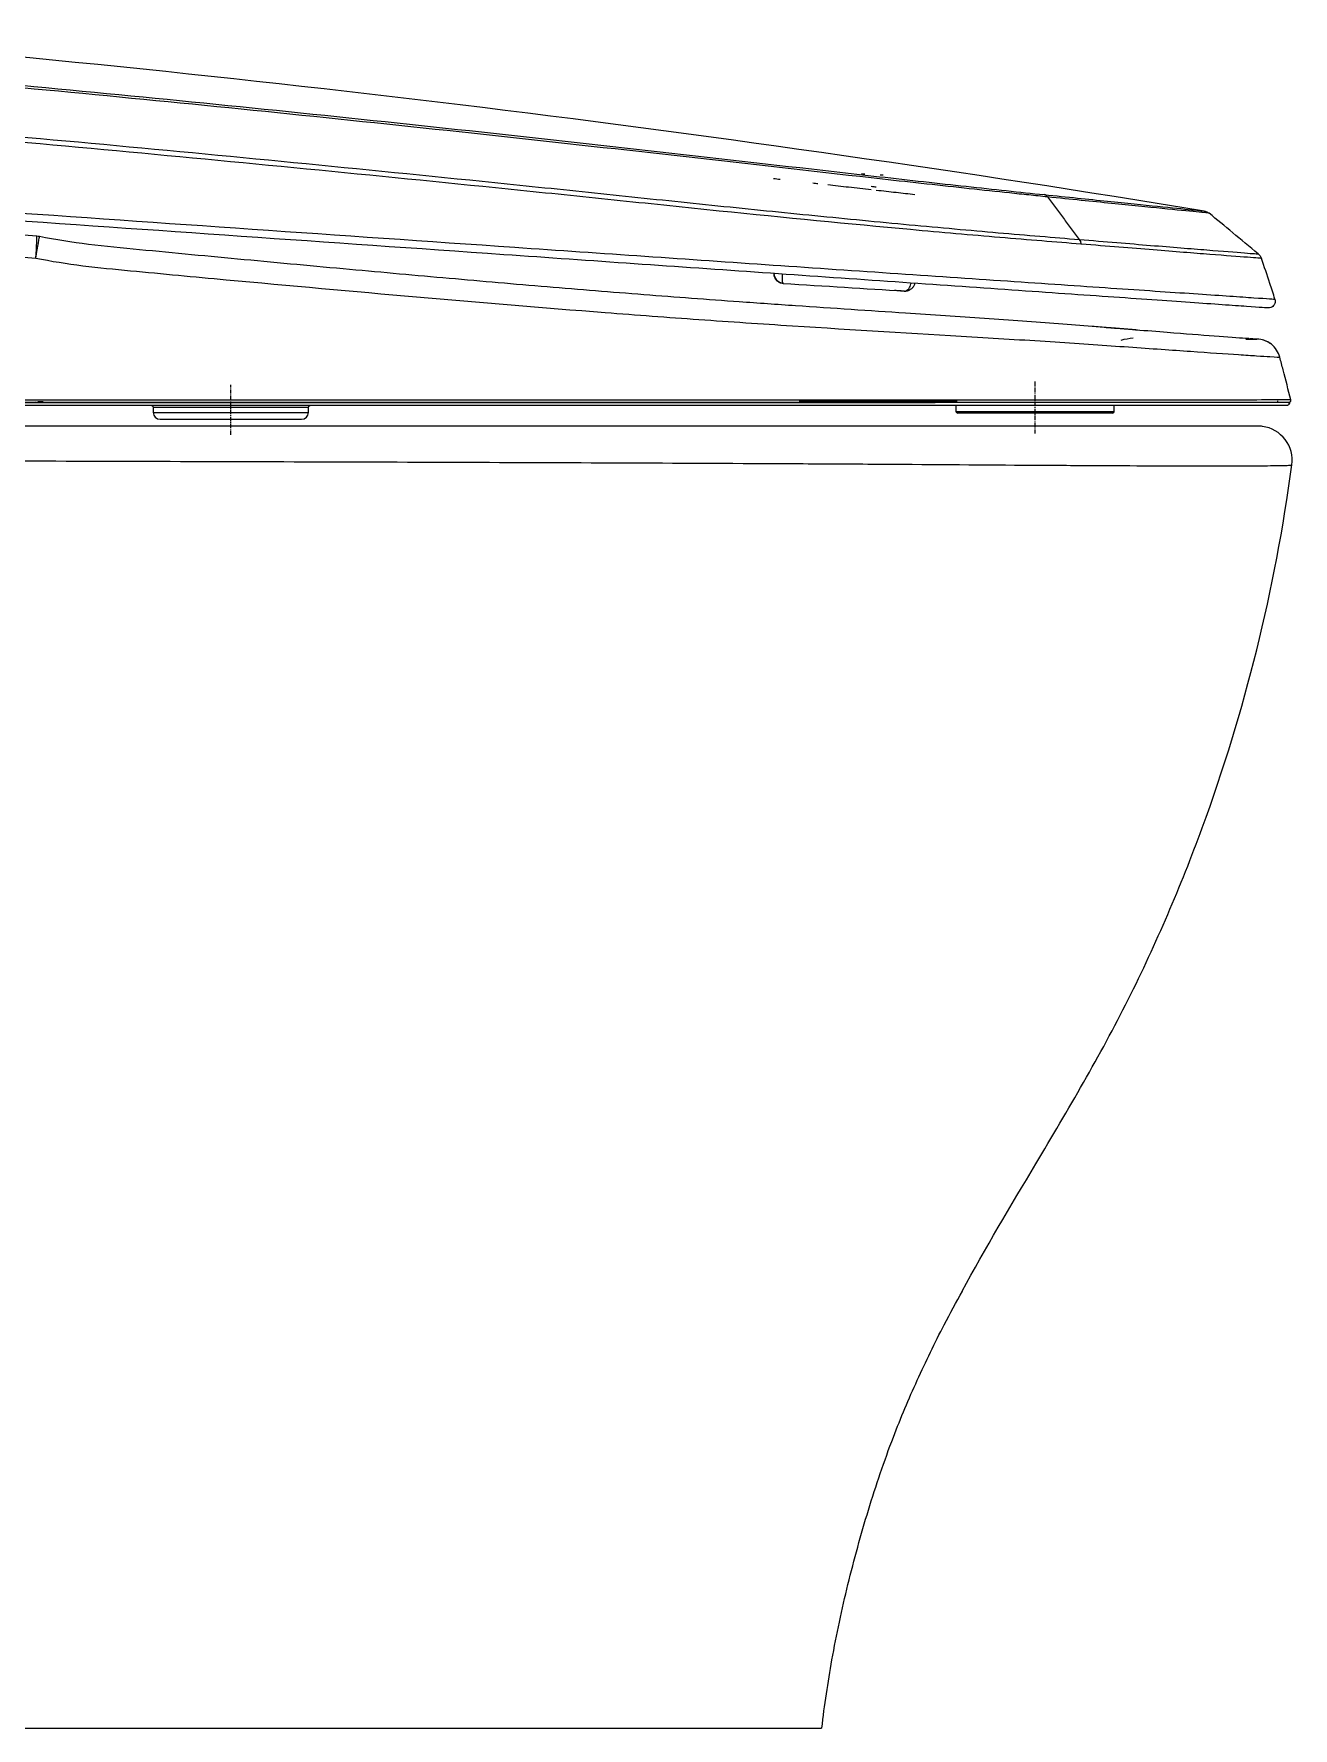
# Model space of a CAD drawing. Header units: millimetres. Extents: x -8699 to 14519, y -2727 to 7848.
# Drawn here: x -8335.8 to -7968.2, y 6650.8 to 7145.3 of the extents above; entities that cross this region are included whole.
import ezdxf

# ---------------------------------------------------------------- set-up
doc = ezdxf.new("R2010")
doc.units = ezdxf.units.MM
doc.linetypes.add('CENTER', pattern=[2, 1.25, -0.25, 0.25, -0.25])
doc.layers.add('1', color=7, linetype='Continuous', true_color=0xffffff)

msp = doc.modelspace()

# ---------------------------------------------------------------- linework, layer by layer
at = {"layer": '1', "color": 7, "linetype": 'Continuous'}
for p, q in [((-8066.61, 7036.78), (-8066.61, 7035.08)), ((-8020.41, 7035.08), (-8020.41, 7036.78)), ((-7970.06, 7036.78), (-8020.41, 7036.78)), ((-7969.32, 7037.78), (-7969.31, 7037.78)), ((-8300.96, 7036.28), (-8300.96, 7034.76)), ((-8298.96, 7032.76), (-8257.65, 7032.76)), ((-8255.65, 7034.76), (-8255.65, 7036.28)), ((-8043.51, 7034.58), (-8066.11, 7034.58)), ((-8020.91, 7034.58), (-8043.51, 7034.58))]:
    msp.add_line(p, q, dxfattribs=at)
at = {"layer": '1', "color": 8, "linetype": 'Continuous'}
for p, q in [((-8300.96, 7036.28), (-8278.3, 7036.28)), ((-8300.96, 7034.76), (-8278.3, 7034.76)), ((-8278.3, 7036.28), (-8255.65, 7036.28)), ((-8278.3, 7034.76), (-8255.65, 7034.76)), ((-8066.61, 7035.08), (-8020.41, 7035.08))]:
    msp.add_line(p, q, dxfattribs=at)
at = {"layer": '1', "color": 7, "linetype": 'Continuous'}
for centre, radius, start, end in [((-8335.53, 7079.21), 7, 78.8795, 85.1139), ((-8298.96, 7034.76), 2, 180, 270), ((-8257.65, 7034.76), 2, 270, 0), ((-8066.11, 7035.08), 0.5, 180, 270), ((-8020.91, 7035.08), 0.5, 270, 0)]:
    msp.add_arc(centre, radius, start, end, dxfattribs=at)
at = {"layer": '1', "color": 7, "linetype": 'Continuous', "extrusion": (0, 0, -1)}
for centre, start, end in [((8301.46, 7036.28), 90, 180), ((8255.15, 7036.28), 0, 90)]:
    msp.add_arc(centre, 0.5, start, end, dxfattribs=at)
at = {"layer": '1', "color": 7, "linetype": 'Continuous'}
msp.add_ellipse((-8041.3, 7095.38), major_axis=(0.31, 2.98), ratio=0.670629, start_param=5.654492, end_param=6.209677, dxfattribs=at)
at = {"layer": '1', "color": 8, "linetype": 'Continuous'}
for centre, major_axis, ratio, start_param, end_param in [((-8335.53, 7079.21), (-0.6, -6.97), 0.032079, 1.659085, 3.141593), ((-8335.53, 7079.21), (-1.35, -6.87), 0.022282, 1.662045, 3.141584), ((-8116.79, 7075.48), (-2.99, 0.21), 0.999996, 0.085402, 1.576283)]:
    msp.add_ellipse(centre, major_axis=major_axis, ratio=ratio, start_param=start_param, end_param=end_param, dxfattribs=at)
at = {"layer": '1', "color": 8, "linetype": 'Continuous', "extrusion": (0, 0, -1)}
msp.add_ellipse((-8083.65, 7070.38), major_axis=(-2, 0.13), ratio=0.00286, start_param=1.086865, end_param=3.141608, dxfattribs=at)
at = {"layer": '1', "color": 8, "linetype": 'Continuous'}
for points, knots in [([(-8039.88, 7097.67), (-8041.64, 7097.85), (-8043.48, 7098.04), (-8047.18, 7098.43), (-8049.06, 7098.62), (-8054.78, 7099.22), (-8058.71, 7099.64), (-8070.81, 7100.95), (-8079.31, 7101.88), (-8105.58, 7104.81), (-8123.64, 7106.87), (-8160.28, 7111.02), (-8178.83, 7113.09), (-8216.24, 7117.15), (-8235.13, 7119.16), (-8291.81, 7125), (-8329.75, 7128.71), (-8405.86, 7135.5), (-8443.95, 7138.56), (-8482.07, 7141.17)], [0, 0, 0, 0, 0.015625, 0.015625, 0.03125, 0.03125, 0.0625, 0.0625, 0.125, 0.125, 0.25, 0.25, 0.375, 0.375, 0.5, 0.5, 0.75, 0.75, 1, 1, 1, 1]), ([(-8481.72, 7141.9), (-8443.73, 7139.3), (-8405.76, 7136.24), (-8329.9, 7129.46), (-8292.07, 7125.76), (-8235.57, 7119.91), (-8216.74, 7117.91), (-8179.45, 7113.85), (-8160.95, 7111.78), (-8124.42, 7107.62), (-8106.4, 7105.55), (-8080.2, 7102.6), (-8071.71, 7101.65), (-8055.61, 7099.9), (-8047.98, 7099.08), (-8040.85, 7098.34)], [0, 0, 0, 0, 0.25, 0.25, 0.5, 0.5, 0.625, 0.625, 0.75, 0.75, 0.875, 0.875, 0.9375, 0.9375, 1, 1, 1, 1]), ([(-8489.66, 7127.15), (-8450.06, 7124.52), (-8410.47, 7121.41), (-8331.4, 7114.59), (-8291.85, 7110.88), (-8232.97, 7105.1), (-8213.4, 7103.13), (-8184.2, 7100.12), (-8174.52, 7099.12), (-8155.24, 7097.09), (-8145.65, 7096.08), (-8126.61, 7094.12), (-8117.17, 7093.16), (-8098.5, 7091.31), (-8089.22, 7090.41), (-8071.26, 7088.74), (-8062.57, 7087.95), (-8045.95, 7086.52), (-8037.97, 7085.86), (-8030.64, 7085.26)], [0, 0, 0, 0, 0.25, 0.25, 0.5, 0.5, 0.625, 0.625, 0.6875, 0.6875, 0.75, 0.75, 0.8125, 0.8125, 0.875, 0.875, 0.9375, 0.9375, 1, 1, 1, 1]), ([(-8489.8, 7125.53), (-8490.09, 7122.31), (-8489.66, 7119.07), (-8487.44, 7113.05), (-8485.63, 7110.26), (-8480.98, 7105.77), (-8478.13, 7104.04), (-8473.45, 7102.52), (-8471.84, 7102.2), (-8468.62, 7101.92), (-8467.01, 7101.83), (-8452.49, 7100.82), (-8439.59, 7099.92), (-8400.88, 7097.23), (-8375.06, 7095.44), (-8297.69, 7090.06), (-8246.33, 7086.51), (-8182.69, 7082.11), (-8170.01, 7081.24), (-8144.84, 7079.5), (-8132.35, 7078.64), (-8107.68, 7076.95), (-8095.46, 7076.11), (-8071.71, 7074.5), (-8060.32, 7073.73), (-8044.2, 7072.64), (-8039, 7072.28), (-8028.95, 7071.6), (-8024.15, 7071.28), (-8010.65, 7070.36), (-8002.73, 7069.83), (-7992.54, 7069.13), (-7989.41, 7068.92), (-7983.93, 7068.55), (-7981.58, 7068.39), (-7975.76, 7068), (-7973.52, 7067.85), (-7973.5, 7067.85)], [0, 0, 0, 0, 0.015625, 0.015625, 0.03125, 0.03125, 0.046875, 0.046875, 0.054688, 0.054688, 0.0625, 0.0625, 0.125, 0.125, 0.25, 0.25, 0.5, 0.5, 0.5625, 0.5625, 0.625, 0.625, 0.6875, 0.6875, 0.75, 0.75, 0.78125, 0.78125, 0.8125, 0.8125, 0.875, 0.875, 0.90625, 0.90625, 0.9375, 0.9375, 1, 1, 1, 1]), ([(-8030.08, 7083.89), (-8037.47, 7084.48), (-8045.39, 7085.12), (-8062.14, 7086.53), (-8070.92, 7087.3), (-8097.77, 7089.76), (-8116.51, 7091.6), (-8145.29, 7094.54), (-8154.94, 7095.55), (-8174.28, 7097.57), (-8183.99, 7098.57), (-8213.19, 7101.56), (-8232.78, 7103.52), (-8272.16, 7107.37), (-8291.93, 7109.26), (-8331.45, 7112.92), (-8351.22, 7114.69), (-8410.56, 7119.79), (-8450.16, 7122.9), (-8489.8, 7125.53)], [0, 0, 0, 0, 0.0625, 0.0625, 0.125, 0.125, 0.25, 0.25, 0.3125, 0.3125, 0.375, 0.375, 0.5, 0.5, 0.625, 0.625, 0.75, 0.75, 1, 1, 1, 1]), ([(-8104.04, 7101.27), (-8102, 7101.04), (-8097.75, 7100.55), (-8093.55, 7100.08), (-8091.36, 7099.84)], [0, 0, 0, 0, 0.479073, 1, 1, 1, 1]), ([(-8089.86, 7099.67), (-8087.93, 7099.45), (-8084.14, 7099.02), (-8080.41, 7098.61), (-8078.59, 7098.41)], [0, 0, 0, 0, 0.509608, 1, 1, 1, 1]), ([(-8040.85, 7098.34), (-8034.08, 7097.63), (-8027.94, 7097.01), (-8016.88, 7095.88), (-8011.95, 7095.38), (-8003.56, 7094.53), (-8000.21, 7094.19), (-7995.49, 7093.7), (-7994.12, 7093.55), (-7994.11, 7093.55)], [0, 0, 0, 0, 0.25, 0.25, 0.5, 0.5, 0.75, 0.75, 1, 1, 1, 1]), ([(-7992.68, 7092.9), (-7992.69, 7092.9), (-7994.06, 7093.04), (-7998.82, 7093.53), (-8002.2, 7093.87), (-8010.67, 7094.72), (-8015.66, 7095.22), (-8026.83, 7096.34), (-8033.04, 7096.97), (-8039.88, 7097.67)], [0, 0, 0, 0, 0.25, 0.25, 0.5, 0.5, 0.75, 0.75, 1, 1, 1, 1]), ([(-8030.64, 7085.26), (-8023, 7084.63), (-8016.01, 7084.05), (-8003.55, 7083.03), (-7998.04, 7082.59), (-7988.68, 7081.83), (-7984.99, 7081.54), (-7979.83, 7081.14), (-7978.38, 7081.04), (-7978.37, 7081.04)], [0, 0, 0, 0, 0.25, 0.25, 0.5, 0.5, 0.75, 0.75, 1, 1, 1, 1]), ([(-7977.46, 7079.74), (-7977.47, 7079.74), (-7978.92, 7079.85), (-7984.11, 7080.24), (-7987.83, 7080.52), (-7997.25, 7081.26), (-8002.79, 7081.7), (-8015.34, 7082.7), (-8022.39, 7083.27), (-8030.08, 7083.89)], [0, 0, 0, 0, 0.25, 0.25, 0.5, 0.5, 0.75, 0.75, 1, 1, 1, 1]), ([(-8335.26, 7079.81), (-8330.71, 7078.92), (-8326.12, 7078.18), (-8316.88, 7077.02), (-8312.23, 7076.58), (-8298.27, 7075.25), (-8288.96, 7074.38), (-8261.08, 7071.81), (-8242.56, 7070.13), (-8205.66, 7066.91), (-8187.29, 7065.36), (-8159.86, 7063.23), (-8150.74, 7062.55), (-8132.51, 7061.26), (-8123.38, 7060.64), (-8096.29, 7058.9), (-8078.67, 7057.87), (-8057.75, 7056.61), (-8053.63, 7056.36), (-8045.51, 7055.85), (-8041.53, 7055.6), (-8030.02, 7054.84), (-8022.86, 7054.35), (-8009.62, 7053.43), (-8003.49, 7052.99), (-7992.71, 7052.24), (-7988.02, 7051.92), (-7982.14, 7051.52), (-7980.36, 7051.41), (-7977.3, 7051.21), (-7976.01, 7051.14), (-7973.12, 7050.96), (-7972.07, 7050.9), (-7972.07, 7050.9)], [0, 0, 0, 0, 0.031437, 0.031437, 0.062874, 0.062874, 0.125748, 0.125748, 0.251496, 0.251496, 0.377244, 0.377244, 0.440118, 0.440118, 0.502992, 0.502992, 0.62874, 0.62874, 0.660177, 0.660177, 0.691614, 0.691614, 0.754488, 0.754488, 0.817362, 0.817362, 0.880237, 0.880237, 0.911674, 0.911674, 0.943111, 0.943111, 1, 1, 1, 1]), ([(-8117.03, 7072.44), (-8117.03, 7072.44), (-8117.03, 7072.44), (-8117.06, 7072.44), (-8117.09, 7072.46), (-8117.11, 7072.52), (-8117.12, 7072.53), (-8117.14, 7072.57), (-8117.15, 7072.62), (-8117.19, 7072.79), (-8117.21, 7072.93), (-8117.25, 7073.32), (-8117.26, 7073.58), (-8117.27, 7074.05), (-8117.27, 7074.26), (-8117.26, 7074.7), (-8117.25, 7074.96), (-8117.24, 7075.21)], [0, 0, 0, 0, 0.002385, 0.002385, 0.151999, 0.151999, 0.177079, 0.177079, 0.276817, 0.276817, 0.471207, 0.471207, 0.693786, 0.693786, 0.838553, 0.838553, 1, 1, 1, 1]), ([(-8081.7, 7070.21), (-8081.69, 7070.2), (-8081.69, 7070.2), (-8081.65, 7070.2), (-8081.61, 7070.2), (-8081.35, 7070.21), (-8081.12, 7070.29), (-8080.73, 7070.53), (-8080.55, 7070.69), (-8080.25, 7071.08), (-8080.11, 7071.29), (-8079.89, 7071.77), (-8079.81, 7072.04), (-8079.72, 7072.38), (-8079.71, 7072.45), (-8079.7, 7072.52)], [0, 0, 0, 0, 0.002716, 0.002716, 0.050766, 0.050766, 0.305939, 0.305939, 0.53381, 0.53381, 0.741812, 0.741812, 0.947744, 0.947744, 1, 1, 1, 1]), ([(-8014.11, 7058.83), (-8016.77, 7059.04), (-8019.65, 7059.27), (-8022.65, 7059.5), (-8022.76, 7059.51)], [0, 0, 0, 0, 0.965338, 1, 1, 1, 1]), ([(-8344.3, 7037.65), (-8339.27, 7037.65), (-8329.31, 7037.65), (-8314.55, 7037.66), (-8300.1, 7037.66), (-8285.98, 7037.66), (-8272.19, 7037.66), (-8258.72, 7037.66), (-8245.59, 7037.67), (-8232.79, 7037.67), (-8220.33, 7037.67), (-8208.2, 7037.67), (-8196.41, 7037.67), (-8184.96, 7037.68), (-8173.85, 7037.68), (-8163.09, 7037.68), (-8152.66, 7037.68), (-8142.58, 7037.68), (-8132.85, 7037.69), (-8115.85, 7037.69), (-8090.43, 7037.71), (-8056.5, 7037.73), (-8029.81, 7037.74), (-8011.59, 7037.75), (-8000.61, 7037.76), (-7991.68, 7037.76), (-7984.61, 7037.77), (-7979.2, 7037.77), (-7975.24, 7037.78), (-7972.45, 7037.78), (-7971.3, 7037.78), (-7970.76, 7037.78)], [0, 0, 0, 0, 0.033749, 0.066795, 0.099138, 0.130773, 0.161703, 0.191928, 0.221446, 0.250258, 0.278365, 0.305768, 0.332466, 0.358458, 0.383745, 0.408324, 0.432199, 0.455368, 0.47783, 0.499584, 0.573755, 0.657014, 0.749285, 0.790939, 0.829641, 0.865398, 0.898215, 0.928081, 0.955005, 0.978979, 1, 1, 1, 1]), ([(-7968.83, 7038.41), (-7968.83, 7038.41), (-7970.04, 7038.41), (-7974.41, 7038.41), (-7977.62, 7038.4), (-7985.59, 7038.4), (-7990.34, 7038.4), (-8001.28, 7038.39), (-8007.49, 7038.39), (-8020.87, 7038.39), (-8028.08, 7038.38), (-8043.53, 7038.38), (-8051.83, 7038.37), (-8077.54, 7038.36), (-8095.75, 7038.36), (-8133.12, 7038.35), (-8151.99, 7038.34), (-8189.91, 7038.34), (-8208.98, 7038.34), (-8247.28, 7038.33), (-8266.52, 7038.33), (-8305.14, 7038.33), (-8324.5, 7038.33), (-8343.95, 7038.33)], [0, 0, 0, 0, 0.0625, 0.0625, 0.125, 0.125, 0.1875, 0.1875, 0.25, 0.25, 0.3125, 0.3125, 0.375, 0.375, 0.5, 0.5, 0.625, 0.625, 0.75, 0.75, 0.875, 0.875, 1, 1, 1, 1]), ([(-8658.75, 7020.86), (-8593.68, 7020.9), (-8528.6, 7020.89), (-8447.26, 7020.84), (-8430.99, 7020.82), (-8398.45, 7020.77), (-8382.17, 7020.73), (-8349.66, 7020.66), (-8333.43, 7020.61), (-8301.07, 7020.52), (-8284.93, 7020.48), (-8236.68, 7020.33), (-8204.71, 7020.23), (-8157.23, 7020.05), (-8141.47, 7019.98), (-8118.01, 7019.86), (-8110.22, 7019.82), (-8094.73, 7019.73), (-8086.98, 7019.68), (-8064.35, 7019.53), (-8050.03, 7019.43), (-8030.22, 7019.31), (-8023.89, 7019.28), (-8012.22, 7019.22), (-8006.83, 7019.21), (-7996.91, 7019.18), (-7992.37, 7019.18), (-7984.24, 7019.19), (-7980.68, 7019.2), (-7974.86, 7019.24), (-7972.57, 7019.26), (-7970.18, 7019.32), (-7969.56, 7019.34), (-7968.94, 7019.37), (-7968.79, 7019.39), (-7968.58, 7019.41), (-7968.53, 7019.42), (-7968.54, 7019.44)], [0, 0, 0, 0, 0.25, 0.25, 0.3125, 0.3125, 0.375, 0.375, 0.4375, 0.4375, 0.5, 0.5, 0.625, 0.625, 0.6875, 0.6875, 0.71875, 0.71875, 0.75, 0.75, 0.8125, 0.8125, 0.84375, 0.84375, 0.875, 0.875, 0.90625, 0.90625, 0.9375, 0.9375, 0.96875, 0.96875, 0.984375, 0.984375, 0.992188, 0.992188, 1, 1, 1, 1])]:
    msp.add_open_spline(points, degree=3, knots=knots, dxfattribs=at)
at = {"layer": '1', "color": 7, "linetype": 'Continuous'}
for points, degree in [([(-7994.11, 7093.55), (-8134.16, 7116.44), (-8275.05, 7133.9), (-8416.51, 7145.26)], 3), ([(-8039.88, 7097.67), (-8030.64, 7085.26)], 1), ([(-8334.94, 7086.18), (-8361.7, 7088.47), (-8388.47, 7090.76), (-8415.24, 7093.05)], 3), ([(-7978.37, 7081.04), (-7983.5, 7085.29), (-7988.27, 7089.24), (-7992.68, 7092.9)], 3), ([(-8030.64, 7085.26), (-8030.64, 7085.26)], 1), ([(-7978.37, 7081.04), (-7977.96, 7080.7), (-7977.64, 7080.24), (-7977.46, 7079.74)], 3), ([(-8119.84, 7075.49), (-8119.84, 7075.45), (-8119.84, 7075.42), (-8119.84, 7075.38)], 3), ([(-8117.03, 7072.44), (-8104.97, 7071.67), (-8093.11, 7070.92), (-8081.7, 7070.21)], 3), ([(-8013.62, 7058.81), (-8017.55, 7059.13), (-8022.21, 7059.49)], 2), ([(-8013.62, 7058.81), (-8017.54, 7059.13), (-8022.21, 7059.49)], 2), ([(-8014.86, 7056.41), (-8016.08, 7056.35), (-8017.28, 7056.13), (-8018.43, 7055.78)], 3), ([(-8014.86, 7056.41), (-8016.08, 7056.35), (-8017.28, 7056.13), (-8018.43, 7055.78)], 3), ([(-7981.99, 7056.17), (-7980.92, 7056.16), (-7979.86, 7056.15), (-7978.79, 7056.15)], 3), ([(-7981.99, 7056.17), (-7980.92, 7056.16), (-7979.86, 7056.15), (-7978.79, 7056.15)], 3), ([(-7981.12, 7056.32), (-7981.4, 7056.34)], 1), ([(-7978.79, 7056.15), (-7978.79, 7056.15), (-7979.49, 7056.19), (-7980.78, 7056.28)], 3), ([(-7971.1, 7047.18), (-7971.43, 7048.42), (-7971.75, 7049.66), (-7972.07, 7050.9)], 3), ([(-7971.1, 7047.18), (-7971.43, 7048.42), (-7971.75, 7049.66), (-7972.07, 7050.9)], 3), ([(-7968.83, 7038.41), (-7969.59, 7041.33), (-7970.34, 7044.26), (-7971.1, 7047.18)], 3), ([(-7968.83, 7038.41), (-7969.59, 7041.33), (-7970.34, 7044.26), (-7971.1, 7047.18)], 3), ([(-8335.26, 7037.98), (-8335.25, 7037.98), (-8335.24, 7037.98), (-8335.22, 7037.98)], 3), ([(-7972.56, 7037.78), (-7972.59, 7037.9), (-7972.62, 7038.02), (-7972.65, 7038.13)], 3), ([(-7970.76, 7037.78), (-7969.89, 7037.78), (-7969.4, 7037.78), (-7969.3, 7037.78)], 3), ([(-7969.36, 7037.27), (-7969.3, 7037.78)], 1), ([(-7977.1, 7030.69), (-7977.55, 7030.75), (-7978, 7030.78), (-7978.45, 7030.78)], 3), ([(-8064.84, 6778.3), (-8057.98, 6790.84), (-8050.64, 6803.12), (-8043.32, 6815.42)], 3)]:
    msp.add_open_spline(points, degree=degree, dxfattribs=at)
for points, degree, knots in [([(-7975.55, 7065.27), (-7975.57, 7065.27), (-7977.85, 7065.43), (-7983.75, 7065.84), (-7986.13, 7066), (-7991.68, 7066.39), (-7994.84, 7066.61), (-8005.12, 7067.33), (-8013.13, 7067.89), (-8026.75, 7068.84), (-8031.61, 7069.17), (-8041.72, 7069.88), (-8046.96, 7070.24), (-8063.17, 7071.37), (-8074.63, 7072.17), (-8098.5, 7073.83), (-8110.72, 7074.69), (-8135.43, 7076.41), (-8147.94, 7077.28), (-8173.13, 7079.03), (-8185.82, 7079.92), (-8249.49, 7084.36), (-8300.85, 7087.94), (-8378.25, 7093.33), (-8404.06, 7095.13), (-8442.77, 7097.83), (-8455.68, 7098.72), (-8470.19, 7099.74), (-8471.8, 7099.86), (-8474.98, 7100.56), (-8476.56, 7101.08), (-8481, 7103.08), (-8483.69, 7105.05), (-8488.01, 7109.86), (-8489.67, 7112.72), (-8491.7, 7118.84), (-8492.07, 7122.07), (-8491.78, 7125.3)], 3, [0, 0, 0, 0, 0.0625, 0.0625, 0.09375, 0.09375, 0.125, 0.125, 0.1875, 0.1875, 0.21875, 0.21875, 0.25, 0.25, 0.3125, 0.3125, 0.375, 0.375, 0.4375, 0.4375, 0.5, 0.5, 0.75, 0.75, 0.875, 0.875, 0.9375, 0.9375, 0.945312, 0.945312, 0.953125, 0.953125, 0.96875, 0.96875, 0.984375, 0.984375, 1, 1, 1, 1]), ([(-7994.11, 7093.55), (-7993.78, 7093.49), (-7993.45, 7093.38), (-7993.16, 7093.22), (-7992.99, 7093.13), (-7992.83, 7093.02), (-7992.68, 7092.9)], 3, [0, 0, 0, 0, 0.637963, 0.637963, 0.637963, 1, 1, 1, 1]), ([(-8022.21, 7059.49), (-8023.72, 7059.61), (-8028.31, 7059.98), (-8036.63, 7060.62), (-8047.13, 7061.4), (-8058.18, 7062.19), (-8069.61, 7062.96), (-8082.58, 7063.82), (-8097.16, 7064.79), (-8113.38, 7065.88), (-8133.54, 7067.29), (-8157.73, 7069.09), (-8186, 7071.38), (-8214.63, 7073.87), (-8239.02, 7076.07), (-8258.99, 7077.91), (-8274.37, 7079.35), (-8289.7, 7080.79), (-8304.86, 7082.27), (-8319.73, 7083.6), (-8329.43, 7085.19), (-8334.18, 7086.08)], 3, [0, 0, 0, 0, 0.02023, 0.059985, 0.099889, 0.139837, 0.179377, 0.218581, 0.270542, 0.32241, 0.374315, 0.461222, 0.548197, 0.635898, 0.724601, 0.771435, 0.818281, 0.864906, 0.911066, 0.956252, 1, 1, 1, 1]), ([(-8030.64, 7085.26), (-8030.51, 7085.08), (-8030.39, 7084.87), (-8030.25, 7084.52), (-8030.2, 7084.39), (-8030.13, 7084.14), (-8030.1, 7084.02), (-8030.08, 7083.89)], 3, [0, 0, 0, 0, 0.500321, 0.500321, 0.757989, 0.757989, 1, 1, 1, 1]), ([(-7973.5, 7067.85), (-7973.97, 7069.38), (-7974.45, 7070.91), (-7975.75, 7074.88), (-7976.59, 7077.32), (-7977.46, 7079.74)], 3, [0, 0, 0, 0, 0.383501, 0.383501, 1, 1, 1, 1]), ([(-8119.84, 7075.38), (-8119.84, 7075.13), (-8119.8, 7074.87), (-8119.67, 7074.42), (-8119.59, 7074.21), (-8119.49, 7074.01), (-8119.33, 7073.71), (-8119.12, 7073.45), (-8118.66, 7073.03), (-8118.42, 7072.86), (-8118.03, 7072.67), (-8117.9, 7072.62), (-8117.74, 7072.57), (-8117.71, 7072.56), (-8117.47, 7072.49), (-8117.26, 7072.45), (-8117.04, 7072.44), (-8117.04, 7072.44), (-8117.03, 7072.44)], 3, [0, 0, 0, 0, 0.161464, 0.161464, 0.306226, 0.306226, 0.306226, 0.528764, 0.528764, 0.727337, 0.727337, 0.825958, 0.825958, 0.84799, 0.84799, 0.997615, 0.997615, 1, 1, 1, 1]), ([(-8081.7, 7070.21), (-8081.69, 7070.2), (-8081.69, 7070.2), (-8081.62, 7070.2), (-8081.55, 7070.2), (-8081.14, 7070.2), (-8080.79, 7070.26), (-8080.17, 7070.5), (-8079.89, 7070.65), (-8079.41, 7071.03), (-8079.21, 7071.24), (-8078.88, 7071.71), (-8078.75, 7071.97), (-8078.64, 7072.31), (-8078.62, 7072.38), (-8078.6, 7072.45)], 3, [0, 0, 0, 0, 0.002724, 0.002724, 0.050903, 0.050903, 0.306745, 0.306745, 0.535202, 0.535202, 0.743742, 0.743742, 0.95022, 0.95022, 1, 1, 1, 1]), ([(-7973.5, 7067.85), (-7973.43, 7067.64), (-7973.4, 7067.41), (-7973.42, 7066.96), (-7973.47, 7066.74), (-7973.63, 7066.32), (-7973.75, 7066.12), (-7974.04, 7065.78), (-7974.22, 7065.64), (-7974.61, 7065.42), (-7974.82, 7065.34), (-7975.21, 7065.26), (-7975.38, 7065.26), (-7975.55, 7065.27)], 3, [0, 0, 0, 0, 0.174021, 0.174021, 0.348042, 0.348042, 0.522063, 0.522063, 0.696085, 0.696085, 0.870106, 0.870106, 1, 1, 1, 1]), ([(-7981, 7056.3), (-7981.33, 7056.32), (-7981.7, 7056.34), (-7984.23, 7056.52), (-7987.36, 7056.75), (-7995.07, 7057.33), (-7999.65, 7057.68), (-8007.81, 7058.32), (-8010.91, 7058.57), (-8014.19, 7058.83)], 3, [0, 0, 0, 0, 0.069319, 0.069319, 0.434204, 0.434204, 0.799088, 0.799088, 1, 1, 1, 1]), ([(-7978.79, 7056.15), (-7978.82, 7056.15), (-7978.87, 7056.15), (-7979.29, 7056.18), (-7979.91, 7056.22), (-7980.46, 7056.26), (-7980.74, 7056.28)], 3, [0, 0, 0, 0, 0.256401, 0.515329, 0.777375, 1, 1, 1, 1]), ([(-7972.07, 7050.9), (-7972.46, 7052.4), (-7973.33, 7053.72), (-7975.75, 7055.61), (-7977.25, 7056.13), (-7978.79, 7056.15)], 3, [0, 0, 0, 0, 0.5, 0.5, 1, 1, 1, 1]), ([(-7972.07, 7050.9), (-7972.46, 7052.4), (-7973.33, 7053.72), (-7975.2, 7055.18), (-7975.95, 7055.57), (-7976.74, 7055.82)], 3, [0, 0, 0, 0, 0.646919, 0.646919, 1, 1, 1, 1]), ([(-8344.32, 7037.78), (-8325.67, 7037.78), (-8307.05, 7037.78), (-8269.87, 7037.78), (-8251.29, 7037.78), (-8214.32, 7037.78), (-8195.95, 7037.78), (-8159.5, 7037.78), (-8141.4, 7037.78), (-8105.66, 7037.78), (-8087.87, 7037.78), (-8062.76, 7037.78), (-8054.63, 7037.78), (-8039, 7037.78), (-8031.51, 7037.78), (-8017.71, 7037.78), (-8011.33, 7037.78), (-7999.61, 7037.78), (-7994.23, 7037.78), (-7984.93, 7037.78), (-7980.98, 7037.78), (-7974.61, 7037.78), (-7972.19, 7037.78), (-7970.76, 7037.78)], 3, [0, 0, 0, 0, 0.125, 0.125, 0.25, 0.25, 0.375, 0.375, 0.5, 0.5, 0.625, 0.625, 0.6875, 0.6875, 0.75, 0.75, 0.8125, 0.8125, 0.875, 0.875, 0.9375, 0.9375, 1, 1, 1, 1]), ([(-7970.06, 7036.78), (-7970.06, 7036.78), (-7970.95, 7036.78), (-7971.81, 7036.78), (-7973.48, 7036.78), (-7976.71, 7036.78), (-7982.84, 7036.78), (-7988.71, 7036.78), (-7996.99, 7036.78), (-8005.07, 7036.78), (-8015.11, 7036.78), (-8025.17, 7036.78), (-8036.81, 7036.78), (-8047.93, 7036.78), (-8061.09, 7036.78), (-8073.32, 7036.78), (-8087.42, 7036.78), (-8100.12, 7036.78), (-8114.81, 7036.78), (-8128.05, 7036.78), (-8142.86, 7036.78), (-8156.13, 7036.78), (-8171.29, 7036.78), (-8199.02, 7036.78), (-8228.56, 7036.78), (-8256.27, 7036.78), (-8286.26, 7036.78), (-8316.15, 7036.78), (-8344.32, 7036.78)], 2, [0, 0, 0, 0.03125, 0.03125, 0.0625, 0.0625, 0.125, 0.125, 0.1875, 0.1875, 0.25, 0.25, 0.3125, 0.3125, 0.375, 0.375, 0.4375, 0.4375, 0.5, 0.5, 0.5625, 0.5625, 0.625, 0.625, 0.75, 0.75, 0.875, 0.875, 1, 1, 1]), ([(-8343.96, 7037.78), (-8339.42, 7037.78), (-8330.7, 7037.78), (-8316.81, 7037.78), (-8304.47, 7037.78), (-8294.06, 7037.78), (-8284.65, 7037.78), (-8267.68, 7037.78), (-8251.07, 7037.78), (-8237.32, 7037.78), (-8232.46, 7037.78), (-8225.55, 7037.78), (-8215, 7037.78), (-8199.71, 7037.78), (-8180.97, 7037.78), (-8161.62, 7037.78), (-8145.81, 7037.78), (-8134.02, 7037.78), (-8121.81, 7037.78), (-8107.7, 7037.78), (-8094.36, 7037.78), (-8084.33, 7037.78), (-8076.31, 7037.78), (-8067.98, 7037.78), (-8057.64, 7037.78), (-8047.83, 7037.78), (-8039.32, 7037.78), (-8032, 7037.78), (-8025.5, 7037.78), (-8019.64, 7037.78), (-8016.25, 7037.78), (-8013.81, 7037.78), (-8012.14, 7037.78), (-8010.67, 7037.78), (-8008.85, 7037.78), (-7999.51, 7037.78), (-7990.33, 7037.78), (-7982.85, 7037.78), (-7980.29, 7037.78), (-7978.4, 7037.78), (-7977.01, 7037.78), (-7975.29, 7037.78), (-7973.15, 7037.78), (-7971.67, 7037.78), (-7971, 7037.78), (-7970.93, 7037.78)], 3, [0, 0, 0, 0, 0.030525, 0.058647, 0.093544, 0.113601, 0.128821, 0.156945, 0.228053, 0.241027, 0.250126, 0.260966, 0.287867, 0.321736, 0.365055, 0.415816, 0.454476, 0.474129, 0.497712, 0.539633, 0.573377, 0.593001, 0.612419, 0.632299, 0.655185, 0.69109, 0.709522, 0.725033, 0.752922, 0.766943, 0.779122, 0.785256, 0.790789, 0.795721, 0.800047, 0.809366, 0.892891, 0.909892, 0.924298, 0.936009, 0.944653, 0.952056, 0.97282, 0.99678, 1, 1, 1, 1]), ([(-8334.68, 7037.98), (-8334.52, 7037.98), (-8334.09, 7037.98), (-8333.48, 7037.98), (-8333.1, 7037.98), (-8333.08, 7037.98)], 3, [0, 0, 0, 0, 0.463035, 0.972723, 1, 1, 1, 1]), ([(-8066.22, 7037.97), (-8067.07, 7037.97), (-8070.24, 7037.97), (-8078.12, 7037.97), (-8089.17, 7037.98), (-8101.4, 7037.98), (-8108.89, 7037.98), (-8112.34, 7037.98)], 3, [0, 0, 0, 0, 0.058006, 0.214771, 0.528663, 0.783489, 1, 1, 1, 1]), ([(-7969.28, 7037.78), (-7969.26, 7037.7), (-7969.25, 7037.6), (-7969.27, 7037.43), (-7969.29, 7037.34), (-7969.37, 7037.17), (-7969.42, 7037.1), (-7969.54, 7036.97), (-7969.61, 7036.91), (-7969.77, 7036.83), (-7969.86, 7036.8), (-7969.99, 7036.79), (-7970.02, 7036.78), (-7970.06, 7036.78)], 3, [0, 0, 0, 0, 0.185209, 0.185209, 0.370418, 0.370418, 0.555627, 0.555627, 0.740837, 0.740837, 0.926049, 0.926049, 1, 1, 1, 1]), ([(-7969.32, 7037.78), (-7969.24, 7037.78), (-7969.1, 7037.81), (-7968.9, 7037.96), (-7968.8, 7038.19), (-7968.81, 7038.34), (-7968.83, 7038.41)], 3, [0, 0, 0, 0, 0.24258, 0.499452, 0.756621, 1, 1, 1, 1]), ([(-7969.31, 7037.78), (-7969.25, 7037.78), (-7969.2, 7037.79), (-7969.14, 7037.81), (-7969.13, 7037.82), (-7969.12, 7037.82)], 3, [0, 0, 0, 0, 0.859965, 0.859965, 1, 1, 1, 1]), ([(-7968.81, 7038.23), (-7968.81, 7038.26), (-7968.81, 7038.3), (-7968.82, 7038.36), (-7968.82, 7038.39), (-7968.83, 7038.41)], 3, [0, 0, 0, 0, 0.627891, 0.627891, 1, 1, 1, 1]), ([(-7978.45, 7030.78), (-7978.42, 7030.78), (-7979.32, 7030.78), (-7982.6, 7030.78), (-7984.96, 7030.78), (-7990.93, 7030.78), (-7994.59, 7030.78), (-8002.84, 7030.78), (-8007.44, 7030.78), (-8017.5, 7030.78), (-8022.97, 7030.78), (-8034.82, 7030.78), (-8041.21, 7030.78), (-8061.07, 7030.78), (-8075.39, 7030.78), (-8105.44, 7030.78), (-8120.75, 7030.78), (-8151.49, 7030.78), (-8166.97, 7030.78), (-8213.59, 7030.78), (-8244.96, 7030.78), (-8292.3, 7030.78), (-8308.13, 7030.78), (-8333.61, 7030.78), (-8343.24, 7030.78), (-8352.89, 7030.78)], 3, [0, 0, 0, 0, 0.052052, 0.052052, 0.104104, 0.104104, 0.156155, 0.156155, 0.208207, 0.208207, 0.260259, 0.260259, 0.312311, 0.312311, 0.416414, 0.416414, 0.520518, 0.520518, 0.624621, 0.624621, 0.832828, 0.832828, 0.936932, 0.936932, 1, 1, 1, 1]), ([(-7968.54, 7019.44), (-7968.18, 7022.06), (-7968.91, 7024.76), (-7972.07, 7028.91), (-7974.48, 7030.34), (-7977.1, 7030.69)], 3, [0, 0, 0, 0, 0.5, 0.5, 1, 1, 1, 1]), ([(-8043.32, 6815.42), (-8033.91, 6831.22), (-8024.52, 6847.11), (-8012.19, 6871.6), (-8008.39, 6879.87), (-8001.21, 6896.56), (-7997.86, 6904.99), (-7988.49, 6930.51), (-7983.17, 6947.85), (-7974.42, 6983.18), (-7971.01, 7001.24), (-7968.54, 7019.44)], 3, [0, 0, 0, 0, 0.25, 0.25, 0.375, 0.375, 0.5, 0.5, 0.75, 0.75, 1, 1, 1, 1]), ([(-8105.77, 6650.77), (-8104.97, 6657.44), (-8102.88, 6671.5), (-8098.36, 6692.76), (-8092.35, 6714.47), (-8085.64, 6734.41), (-8078.05, 6752.39), (-8071.16, 6766.53), (-8066.56, 6775.09), (-8064.74, 6778.33)], 3, [0, 0, 0, 0, 0.149363, 0.316278, 0.483152, 0.650033, 0.783596, 0.917221, 1, 1, 1, 1]), ([(-8562.98, 6650.78), (-8540.83, 6650.78), (-8518.67, 6650.78), (-8485.44, 6650.78), (-8474.36, 6650.78), (-8452.21, 6650.78), (-8441.13, 6650.78), (-8419, 6650.78), (-8407.94, 6650.78), (-8385.84, 6650.78), (-8374.8, 6650.78), (-8341.72, 6650.78), (-8319.71, 6650.78), (-8286.79, 6650.78), (-8275.84, 6650.78), (-8254.13, 6650.78), (-8243.34, 6650.78), (-8221.98, 6650.78), (-8211.36, 6650.78), (-8190.88, 6650.78), (-8180.99, 6650.78), (-8166.92, 6650.78), (-8162.34, 6650.78), (-8153.58, 6650.78), (-8149.43, 6650.78), (-8141.6, 6650.78), (-8137.92, 6650.78), (-8131.01, 6650.78), (-8127.77, 6650.78), (-8118.94, 6650.78), (-8114.27, 6650.78), (-8109.31, 6650.78), (-8108, 6650.78), (-8106.29, 6650.78), (-8105.84, 6650.78), (-8105.83, 6650.78)], 3, [0, 0, 0, 0, 0.125206, 0.125206, 0.187808, 0.187808, 0.250411, 0.250411, 0.313014, 0.313014, 0.375617, 0.375617, 0.500823, 0.500823, 0.563425, 0.563425, 0.626028, 0.626028, 0.688631, 0.688631, 0.751234, 0.751234, 0.782535, 0.782535, 0.813837, 0.813837, 0.845138, 0.845138, 0.87644, 0.87644, 0.939042, 0.939042, 0.970344, 0.970344, 1, 1, 1, 1])]:
    msp.add_open_spline(points, degree=degree, knots=knots, dxfattribs=at)
at = {"layer": '1', "color": 8, "linetype": 'Continuous'}
for points in [[(-8119.91, 7103.07), (-8119.25, 7103), (-8118.6, 7102.92), (-8117.96, 7102.85)], [(-8108.39, 7101.76), (-8107.89, 7101.7), (-8107.39, 7101.65), (-8106.89, 7101.59)], [(-8093.24, 7104.33), (-8093.57, 7104.35), (-8093.9, 7104.37), (-8094.23, 7104.39)], [(-8087.83, 7104), (-8088.14, 7104.02), (-8088.46, 7104.04), (-8088.77, 7104.06)], [(-8091.38, 7100.79), (-8090.87, 7100.73), (-8090.37, 7100.68), (-8089.87, 7100.62)], [(-8407.18, 7085.89), (-8383.24, 7083.85), (-8359.26, 7081.83), (-8335.26, 7079.81)]]:
    msp.add_open_spline(points, degree=3, dxfattribs=at)
at = {"layer": '1', "color": 8, "linetype": 'CENTER'}
for points, knots in [([(-8278.3, 7028.26), (-8278.3, 7033.26), (-8278.3, 7042.78)], [0, 0, 0.344286, 1, 1]), ([(-8043.51, 7028.58), (-8043.51, 7038.78), (-8043.51, 7043.78)], [0, 0, 0.671053, 1, 1])]:
    msp.add_open_spline(points, degree=1, knots=knots, dxfattribs=at)

doc.saveas('drawing.dxf')
